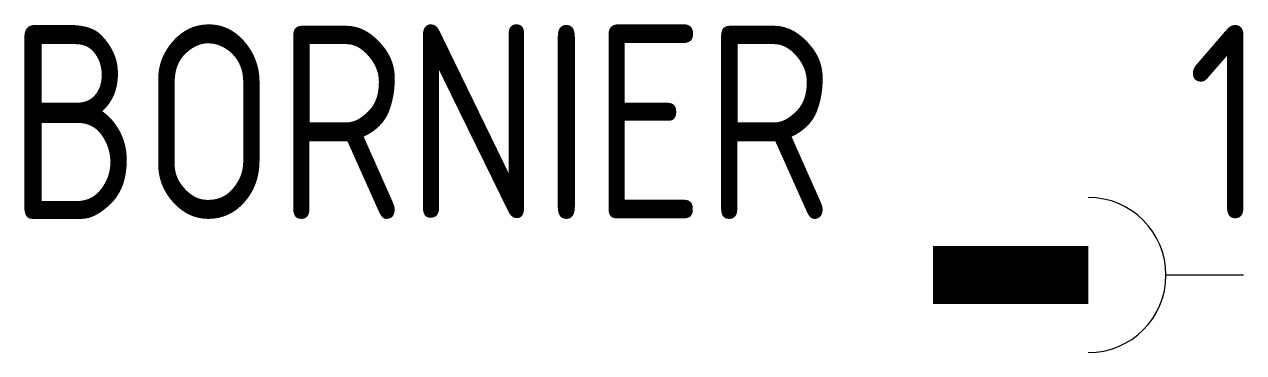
# Model space of a CAD drawing. Extents: x -1596.3 to -1580.6, y -880.6 to -876.4.
import ezdxf
from ezdxf.enums import TextEntityAlignment as Align

# ---------------------------------------------------------------- set-up
doc = ezdxf.new("R2010")
doc.units = 0
doc.header["$LTSCALE"] = 0.3
for name, color, linetype in [('SYMB_FIL', 3, 'CONTINUOUS'), ('SYMB_TXT_CONTACT', 2, 'CONTINUOUS'), ('SYMB_TXT_NOM', 3, 'CONTINUOUS')]:
    doc.layers.add(name, color=color, linetype=linetype)
doc.styles.add('NET2_5', font='isocp.shx', dxfattribs={"width": 0.9, "height": 2.5})

msp = doc.modelspace()

# ---------------------------------------------------------------- linework, layer by layer
at = {"layer": 'SYMB_FIL'}
msp.add_line((-1580.634, -879.593), (-1581.634, -879.593), dxfattribs=at)
at = {"layer": 'SYMB_FIL', "const_width": 0.75}
msp.add_lwpolyline([(-1584.634, -879.593), (-1582.634, -879.593)], dxfattribs=at)
at = {"layer": 'SYMB_FIL'}
msp.add_arc((-1582.634, -879.593), 1, 270, 90, dxfattribs=at)

# ---------------------------------------------------------------- texts
at = {"layer": 'SYMB_TXT_CONTACT', "style": 'NET2_5', "width": 0.9, "flags": 8}
msp.add_attdef('1', text='1', height=2.5, dxfattribs=at).set_placement((-1581.359, -879.619), align=Align.BOTTOM_LEFT)
at = {"layer": 'SYMB_TXT_NOM', "style": 'NET2_5', "width": 0.9, "flags": 8}
msp.add_attdef('BORNIER', text='X0:', height=2.5, dxfattribs=at).set_placement((-1585.909, -879.619), align=Align.BOTTOM_RIGHT)

doc.saveas('drawing.dxf')
